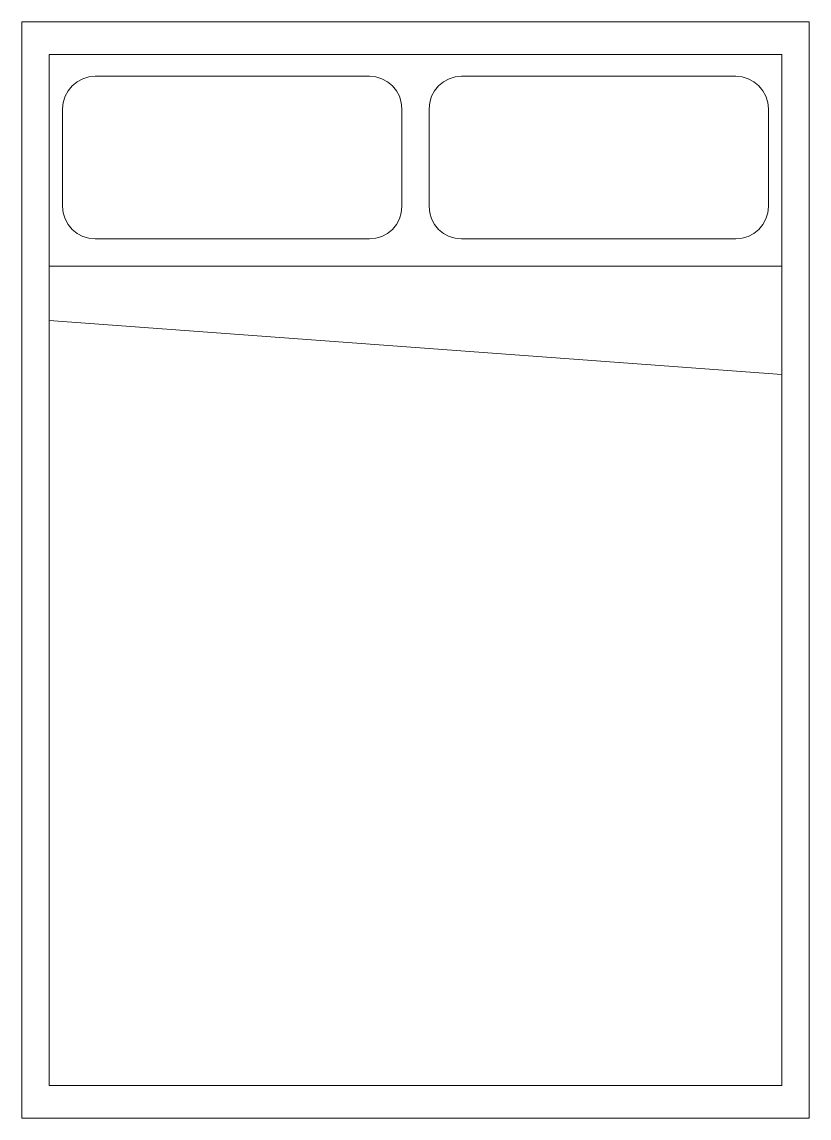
# Model space of a CAD drawing. Header units: millimetres. Extents: x 0 to 1450, y 0 to 2020.
import ezdxf

# ---------------------------------------------------------------- set-up
doc = ezdxf.new("R2010")
doc.units = ezdxf.units.MM
doc.layers.add('A-FURN', color=7, linetype='Continuous', lineweight=20, true_color=0x5c7584)

# ---------------------------------------------------------------- blocks, each defined once
blk = doc.blocks.new('201_FURNITURE_BLOCKS_DOUBLE_BED_PLAN')
at = {"layer": 'A-FURN'}
for points in [[(0, 0), (1450, 0), (1450, 2020), (0, 2020)], [(50, 60), (1400, 60), (1400, 1960), (50, 1960)], [(50, 1570), (1400, 1570), (1400, 1960), (50, 1960)], [(640, 1620), (651.7, 1621.2), (663, 1624.6), (673.3, 1630.1), (682.4, 1637.6), (689.9, 1646.7), (695.4, 1657), (698.8, 1668.3), (700, 1680), (700, 1860), (698.8, 1871.7), (695.4, 1883), (689.9, 1893.3), (682.4, 1902.4), (673.3, 1909.9), (663, 1915.4), (651.7, 1918.8), (640, 1920), (135, 1920), (123.3, 1918.8), (112, 1915.4), (101.7, 1909.9), (92.6, 1902.4), (85.1, 1893.3), (79.6, 1883), (76.2, 1871.7), (75, 1860), (75, 1680), (76.2, 1668.3), (79.6, 1657), (85.1, 1646.7), (92.6, 1637.6), (101.7, 1630.1), (112, 1624.6), (123.3, 1621.2), (135, 1620)], [(1315, 1620), (1326.7, 1621.2), (1338, 1624.6), (1348.3, 1630.1), (1357.4, 1637.6), (1364.9, 1646.7), (1370.4, 1657), (1373.8, 1668.3), (1375, 1680), (1375, 1860), (1373.8, 1871.7), (1370.4, 1883), (1364.9, 1893.3), (1357.4, 1902.4), (1348.3, 1909.9), (1338, 1915.4), (1326.7, 1918.8), (1315, 1920), (810, 1920), (798.3, 1918.8), (787, 1915.4), (776.7, 1909.9), (767.6, 1902.4), (760.1, 1893.3), (754.6, 1883), (751.2, 1871.7), (750, 1860), (750, 1680), (751.2, 1668.3), (754.6, 1657), (760.1, 1646.7), (767.6, 1637.6), (776.7, 1630.1), (787, 1624.6), (798.3, 1621.2), (810, 1620)]]:
    blk.add_lwpolyline(points, close=True, dxfattribs=at)
blk.add_lwpolyline([(50, 1470), (1400, 1370)], dxfattribs=at)

msp = doc.modelspace()

# ---------------------------------------------------------------- block references
msp.add_blockref('201_FURNITURE_BLOCKS_DOUBLE_BED_PLAN', (0, 0))

doc.saveas('drawing.dxf')
